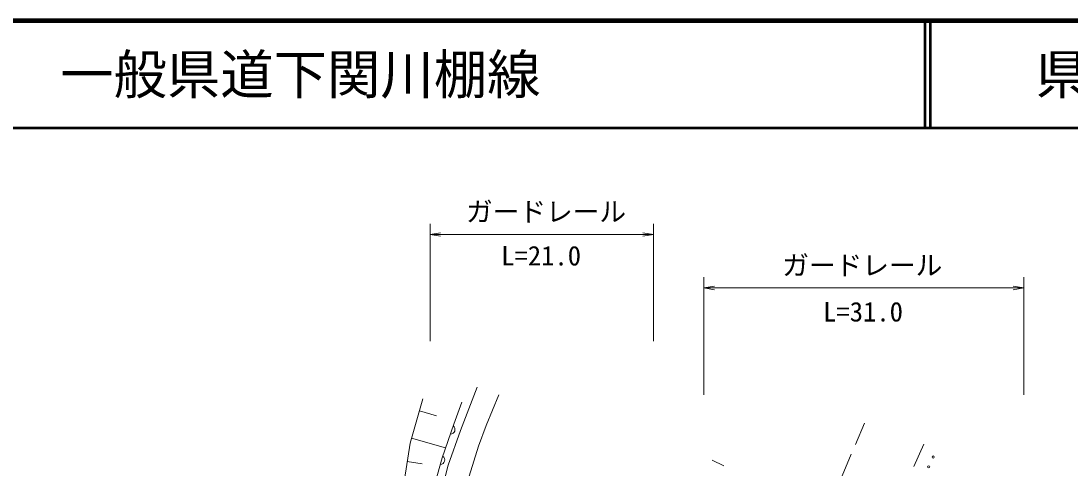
# Model space of a CAD drawing. Units: millimetres, scale not verified. Extents: x 40000 to 680000, y 20000 to 380000.
# Drawn here: x 213060 to 311352, y 338134 to 380000 of the extents above; entities that cross this region are included whole.
import ezdxf
from ezdxf.enums import TextEntityAlignment as Align

# ---------------------------------------------------------------- set-up
doc = ezdxf.new("R2010")
doc.units = ezdxf.units.MM
doc.header["$LTSCALE"] = 1000
for name, color, linetype, lineweight in [('M-STR-HTXT', 7, 'Continuous', 13), ('M-TTL', 2, 'Continuous', 140), ('M-TTL-LINE', 7, 'Continuous', 50), ('M-WORK', 1, 'Continuous', 13)]:
    doc.layers.add(name, color=color, linetype=linetype, lineweight=lineweight)
doc.layers.add('M-TTL-TXT', color=7, linetype='Continuous')
doc.styles.add('ＭＳ ゴシック', font='')
doc.styles.get('ＭＳ ゴシック').set_extended_font_data('MS Gothic')

# ---------------------------------------------------------------- blocks, each defined once
blk = doc.blocks.new('open_arrow')
at = {"color": 0, "linetype": 'Continuous', "lineweight": -2}
blk.add_lwpolyline([(7.5, 1.25), (0, 0), (7.5, -1.25)], dxfattribs=at)

msp = doc.modelspace()

# ---------------------------------------------------------------- linework, layer by layer
at = {"layer": 'M-STR-HTXT'}
for p, q in [((251384, 350000), (251384, 361000)), ((272329, 350000), (272329, 361000)), ((251384, 360000), (272329, 360000)), ((277036, 345000), (277036, 356000)), ((307031, 345000), (307031, 356000)), ((277036, 355000), (307031, 355000))]:
    msp.add_line(p, q, dxfattribs=at)
at = {"layer": 'M-TTL'}
msp.add_line((680000, 380000), (40000, 380000), dxfattribs=at)
at = {"layer": 'M-TTL-LINE'}
for p, q in [((297750, 380000), (297750, 370000)), ((298250, 380000), (298250, 370000)), ((40000, 370000), (680000, 370000))]:
    msp.add_line(p, q, dxfattribs=at)
at = {"layer": 'M-WORK'}
for p, q in [((254255, 341634), (255808, 345696)), ((249512, 340448), (250706, 344600)), ((257822, 344995), (256651, 342117)), ((250389, 343496), (251985, 343036)), ((256651, 342117), (255920, 340166)), ((292090, 342349), (291244, 340341)), ((253090, 338408), (254255, 341634)), ((249004, 337043), (249512, 340448)), ((249654, 340941), (252847, 340022)), ((255920, 340166), (255042, 337362)), ((296726, 338284), (297652, 340381)), ((290855, 339419), (289691, 336654)), ((249257, 338744), (250640, 338538)), ((252165, 334794), (253090, 338408)), ((277820, 338867), (278910, 338337))]:
    msp.add_line(p, q, dxfattribs=at)
msp.add_lwpolyline([(251652, 335964), (252528, 339090), (253603, 342236), (254360, 344307)], dxfattribs=at)
for centre in [(298523, 339161), (298108, 338251)]:
    msp.add_circle(centre, 100, dxfattribs=at)
for centre, start, end in [((253308, 341734), 267.39121, 54.8708), ((252349, 338884), 270.60442, 58.08401)]:
    msp.add_arc(centre, 417, start, end, dxfattribs=at)

# ---------------------------------------------------------------- block references
at = {"layer": 'M-STR-HTXT', "xscale": 133, "yscale": 133}
for p in [(251384, 360000), (277036, 355000)]:
    msp.add_blockref('open_arrow', p, dxfattribs=at)
at = {"layer": 'M-STR-HTXT', "xscale": 133, "yscale": 133, "rotation": 180}
for p in [(272329, 360000), (307031, 355000)]:
    msp.add_blockref('open_arrow', p, dxfattribs=at)

# ---------------------------------------------------------------- texts
at = {"layer": 'M-STR-HTXT', "style": 'ＭＳ ゴシック'}
for p in [(262256, 362141), (291886, 357121)]:
    msp.add_text('ガードレール', height=1833, dxfattribs=at).set_placement(p, align=Align.MIDDLE_CENTER)
for s, p in [('L=21.0', (261795, 356552)), ('L=31.0', (291959, 351305))]:
    msp.add_text(s, height=1833, dxfattribs=at).set_placement(p, align=Align.BOTTOM_CENTER)
at = {"layer": 'M-TTL-TXT', "style": 'ＭＳ ゴシック'}
msp.add_text('一般県道下関川棚線', height=3666, dxfattribs=at).set_placement((216734, 375000), align=Align.MIDDLE_LEFT)
msp.add_text('県\u3000名', height=3666, dxfattribs=at).set_placement((315625, 375000), align=Align.MIDDLE_CENTER)

doc.saveas('drawing.dxf')
